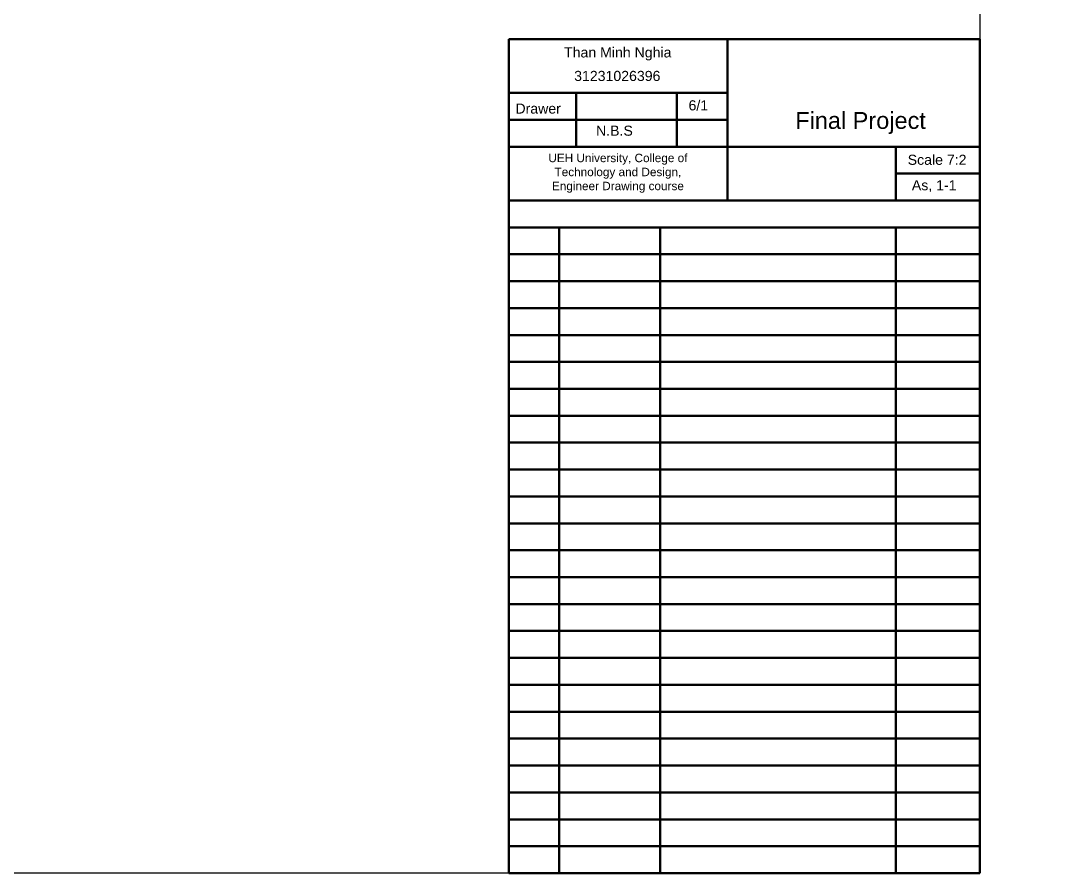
# Model space of a CAD drawing. Header units: inches. Extents: x 632 to 5727, y -9589 to -3994.
# Drawn here: x 942.1 to 1252.1, y -5080.7 to -4827.3 of the extents above; entities that cross this region are included whole.
import ezdxf

# ---------------------------------------------------------------- set-up
doc = ezdxf.new("R2010")
doc.units = ezdxf.units.IN
doc.header["$MEASUREMENT"] = 0
doc.layers.add('Dimension line', color=3, linetype='Continuous', lineweight=25, plot=False)
doc.layers.add('visible line', color=7, linetype='Continuous', lineweight=50, plot=False)
doc.styles.get("Standard").update_dxf_attribs({"font": 'arial.ttf'})

msp = doc.modelspace()

# ---------------------------------------------------------------- linework, layer by layer
msp.add_lwpolyline([(1227.05387, -5080.73081), (632.05387, -5080.73081), (632.05387, -4660.73081), (1227.05387, -4660.73081), (1227.05387, -5080.73081)])
at = {"layer": 'visible line'}
for p, q in [((1087.05387, -4832.73081), (1227.05387, -4832.73081)), ((1087.05387, -4880.73081), (1087.05387, -5080.73081)), ((1087.05387, -4880.73081), (1227.05387, -4880.73081)), ((1227.05387, -4880.73081), (1227.05387, -5080.73081)), ((1087.05387, -4888.73081), (1227.05387, -4888.73081)), ((1102.05387, -4888.73081), (1102.05387, -5080.73081)), ((1132.05387, -4888.73081), (1132.05387, -5080.73081)), ((1202.05387, -4888.73081), (1202.05387, -5080.73081)), ((1087.05387, -4896.73081), (1227.05387, -4896.73081)), ((1087.05387, -4904.73081), (1227.05387, -4904.73081)), ((1087.05387, -4912.73081), (1227.05387, -4912.73081)), ((1087.05387, -4920.73081), (1227.05387, -4920.73081)), ((1087.05387, -4928.73081), (1227.05387, -4928.73081)), ((1087.05387, -4936.73081), (1227.05387, -4936.73081)), ((1087.05387, -4944.73081), (1227.05387, -4944.73081)), ((1087.05387, -4952.73081), (1227.05387, -4952.73081)), ((1087.05387, -4960.73081), (1227.05387, -4960.73081)), ((1087.05387, -4968.73081), (1227.05387, -4968.73081)), ((1087.05387, -4976.73081), (1227.05387, -4976.73081)), ((1087.05387, -4984.73081), (1227.05387, -4984.73081)), ((1087.05387, -4992.73081), (1227.05387, -4992.73081)), ((1087.05387, -5000.73081), (1227.05387, -5000.73081)), ((1087.05387, -5008.73081), (1227.05387, -5008.73081)), ((1087.05387, -5016.73081), (1227.05387, -5016.73081)), ((1087.05387, -5024.73081), (1227.05387, -5024.73081)), ((1087.05387, -5032.73081), (1227.05387, -5032.73081)), ((1087.05387, -5040.73081), (1227.05387, -5040.73081)), ((1087.05387, -5048.73081), (1227.05387, -5048.73081)), ((1087.05387, -5056.73081), (1227.05387, -5056.73081)), ((1087.05387, -5064.73081), (1227.05387, -5064.73081)), ((1087.05387, -5072.73081), (1227.05387, -5072.73081)), ((1087.05387, -5080.73081), (1227.05387, -5080.73081))]:
    msp.add_line(p, q, dxfattribs=at)
at = {"layer": 'visible line', "lineweight": 50}
for p, q in [((1227.05387, -4832.73081), (1087.05387, -4832.73081)), ((1087.05387, -4832.73081), (1087.05387, -4880.73081)), ((1152.05387, -4880.73081), (1152.05387, -4832.73081)), ((1227.05387, -4880.73081), (1227.05387, -4832.73081)), ((1137.05387, -4848.73081), (1087.05387, -4848.73081)), ((1137.05387, -4848.73081), (1087.05387, -4848.73081)), ((1107.05387, -4848.73081), (1107.05387, -4864.73081)), ((1152.05387, -4848.73081), (1137.05387, -4848.73081)), ((1152.05387, -4848.73081), (1137.05387, -4848.73081)), ((1137.05387, -4848.73081), (1137.05387, -4864.73081)), ((1152.05387, -4856.73081), (1087.05387, -4856.73081)), ((1107.05387, -4856.73081), (1152.05387, -4856.73081)), ((1107.05387, -4864.73081), (1087.05387, -4864.73081)), ((1087.05387, -4864.73081), (1152.05387, -4864.73081)), ((1152.05387, -4864.73081), (1227.05387, -4864.73081)), ((1227.05387, -4864.73081), (1202.05387, -4864.73081)), ((1202.05387, -4864.73081), (1202.05387, -4880.73081)), ((1202.05387, -4872.73081), (1227.05387, -4872.73081)), ((1087.05387, -4880.73081), (1227.05387, -4880.73081)), ((1087.05387, -4880.73081), (1152.05387, -4880.73081))]:
    msp.add_line(p, q, dxfattribs=at)

# ---------------------------------------------------------------- texts
at = {"layer": 'Dimension line', "insert": (1089.04941, -4851.89671), "char_height": 3, "attachment_point": 1}
msp.add_mtext_dynamic_manual_height_columns('{\\C0;Drawer}', width=33.9958744, gutter_width=25, heights=[2.28621], dxfattribs=at)
at = {"layer": 'visible line', "attachment_point": 1}
for s, width, heights, insert, char_height in [('Than Minh Nghia', 33.9958744, [2.28621], (1103.50461, -4835.19233), 3), ('31231026396', 33.9958744, [2.28621], (1106.50461, -4842.19233), 3), ('6/1', 33.9958744, [2.28621], (1140.49673, -4850.93612), 3), ('Final Project', 49.9491703, [0], (1172.20133, -4854.43418, 487.07692), 5), ('N.B.S', 33.9958744, [2.28621], (1112.99655, -4858.47194), 3), ('\\pxqc;UEH University, College of Technology and Design, \\PEngineer Drawing course ', 58.9083844, [19.15756], (1090.04685, -4866.83423), 2.5), ('\\pxt6;Scale 7:2', 33.9958744, [2.28621], (1205.62161, -4867.12128), 3), ('As, 1-1', 33.9958744, [2.28621], (1206.85346, -4874.69144), 3)]:
    msp.add_mtext_dynamic_manual_height_columns(s, width=width, gutter_width=25, heights=heights, dxfattribs=dict(at, insert=insert, char_height=char_height))

doc.saveas('drawing.dxf')
